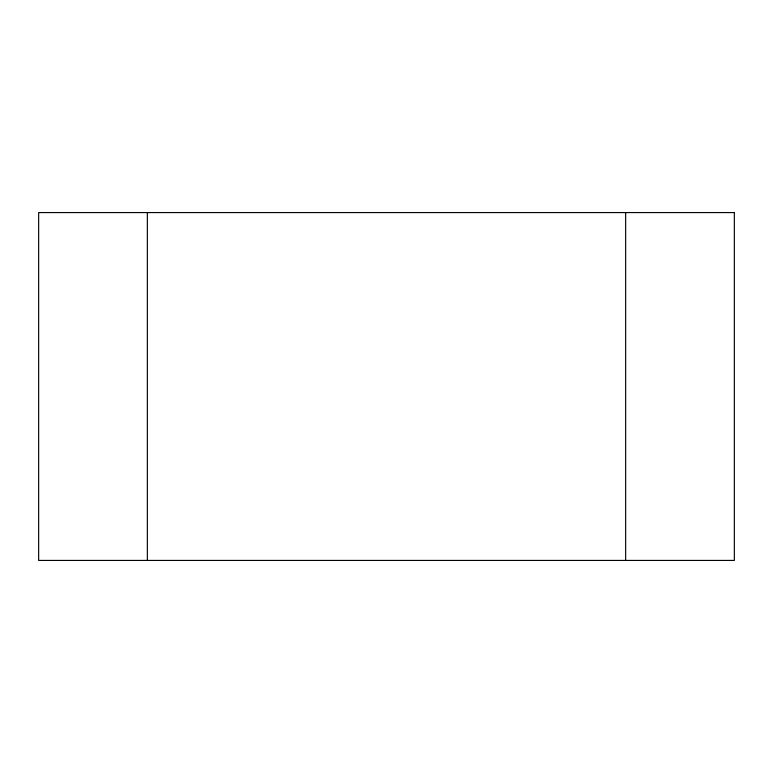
<?xml version="1.0" encoding="UTF-8"?>
<svg xmlns="http://www.w3.org/2000/svg" width="773" height="773" viewBox="0 0 773 773"><rect width="100%" height="100%" fill="white"/><g stroke="black" fill="none" stroke-linecap="round" stroke-linejoin="round"><path stroke-width="1.16" d="M625.647 212.575L625.647 560.425M147.353 212.575L147.353 560.425M734.35 212.575L38.65 212.575L38.65 560.425L734.35 560.425L734.35 212.575"/></g></svg>
